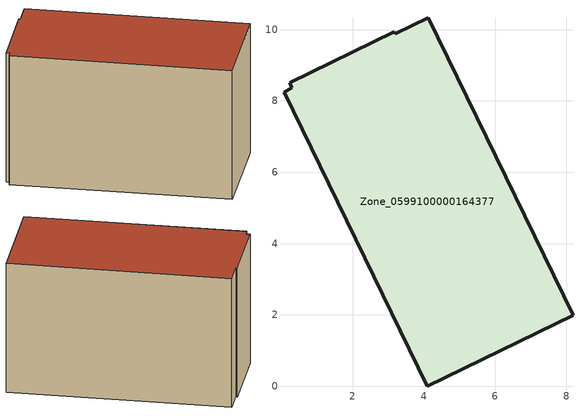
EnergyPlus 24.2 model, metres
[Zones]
Zone_0599100000164377
 floor ground (C_G): 0.3,8.36 0.23,8.51 3.17,9.94 3.2,9.88 4.12,10.33 8.18,1.99 4.09,0 0.07,8.24 z0
 wall outside (C_F): 8.18,1.99 4.12,10.33 3.2,9.88 3.17,9.94 0.23,8.51 0.3,8.36 0.07,8.24 4.09,0 8.18,1.99 z0:5.77
 roof outside (C_R): 0.23,8.51 0.3,8.36 0.07,8.24 4.09,0 8.18,1.99 4.12,10.33 3.2,9.88 3.17,9.94 z5.77
[BUILDING]
Pand.0599100000164377: North Axis=0; Terrain=City; Loads Convergence Tolerance Value=0.04; Temperature Convergence Tolerance Value=0.4; Solar Distribution=FullExterior; Maximum Number of Warmup Days=25; Minimum Number of Warmup Days=1
[Site:Location]
Rotterdam.The.Hague.AP_ZH_NLD Design_Conditions: Latitude=51.96; Longitude=4.45; Time Zone=1; Elevation=-4.5
[SITE:GROUNDTEMPERATURE:BUILDINGSURFACE]
18, 18, 18, 18, 18, 18, 18, 18, 18, 18, 18, 18
[MATERIAL] Thermal Absorptance=0.9; Solar Absorptance=0.7; Visible Absorptance=0.7
Name | Roughness | Thickness | Conductivity | Density | Specific Heat
G.TI.1946-1964 | MediumSmooth | 0.15 | 1 | 540 | 1210
F.TI.1946-1964 | Rough | 0.3 | 0.857143 | 1920 | 840
R.TI.1946-1964 | MediumRough | 0.2 | 0.277778 | 1500 | 1000
[CONSTRUCTION]
C_G: G.TI.1946-1964
C_F: F.TI.1946-1964
C_R: R.TI.1946-1964
[ZONE]
Zone_0599100000164377: Type=1; Multiplier=1; Ceiling Height=Autocalculate; Volume=Autocalculate; Floor Area=autocalculate; Part of Total Floor Area=Yes
[ZONEINFILTRATION:DESIGNFLOWRATE]
Infil_Zone_0599100000164377: Zone or ZoneList or Space or SpaceList=Zone_0599100000164377; Schedule=AlwaysOn; Design Flow Rate Calculation Method=Flow/Area; Flow Rate per Floor Area=0.003; Constant Term Coefficient=1; Temperature Term Coefficient=0; Velocity Term Coefficient=0; Velocity Squared Term Coefficient=0
[HVACTEMPLATE:ZONE:IDEALLOADSAIRSYSTEM]
Zone_0599100000164377: Maximum Heating Supply Air Temperature=50; Minimum Cooling Supply Air Temperature=13; Maximum Heating Supply Air Humidity Ratio=0.0156; Minimum Cooling Supply Air Humidity Ratio=0.0077; Heating Limit=NoLimit; Cooling Limit=NoLimit; Dehumidification Control Type=ConstantSensibleHeatRatio; Cooling Sensible Heat Ratio=0.7; Dehumidification Setpoint=60; Humidification Control Type=None; Humidification Setpoint=30; Outdoor Air Method=None; Outdoor Air Flow Rate per Person=0.00944; Outdoor Air Flow Rate per Zone Floor Area=0; Outdoor Air Flow Rate per Zone=0; Demand Controlled Ventilation Type=None; Outdoor Air Economizer Type=NoEconomizer; Heat Recovery Type=None; Sensible Heat Recovery Effectiveness=0.7; Latent Heat Recovery Effectiveness=0.65
[ZONECONTROL:THERMOSTAT]
ThermostatControl_Zone_0599100000164377: Zone or ZoneList=Zone_0599100000164377; Control Type Schedule=DualSetpointControlType; Control 1=Thermostat_Zone_0599100000164377; Temperature Difference Between Cutout And Setpoint=0
[THERMOSTATSETPOINT:DUALSETPOINT]
Thermostat_Zone_0599100000164377: Heating Setpoint Temperature Schedule=HeatingSetpoint_Zone_0599100000164377; Cooling Setpoint Temperature Schedule=CoolingSetpoint_Zone_0599100000164377
[SCHEDULE:COMPACT]
HeatingSetpoint_Zone_0599100000164377: Through: 12/31, For: AllDays, Until: 24:00, 21
CoolingSetpoint_Zone_0599100000164377: Through: 12/31, For: AllDays, Until: 24:00, 24
DualSetpointControlType: Through: 12/31, For: AllDays, Until: 24:00, 4
AlwaysOn: Through: 12/31, For: AllDays, Until: 24:00, 1
